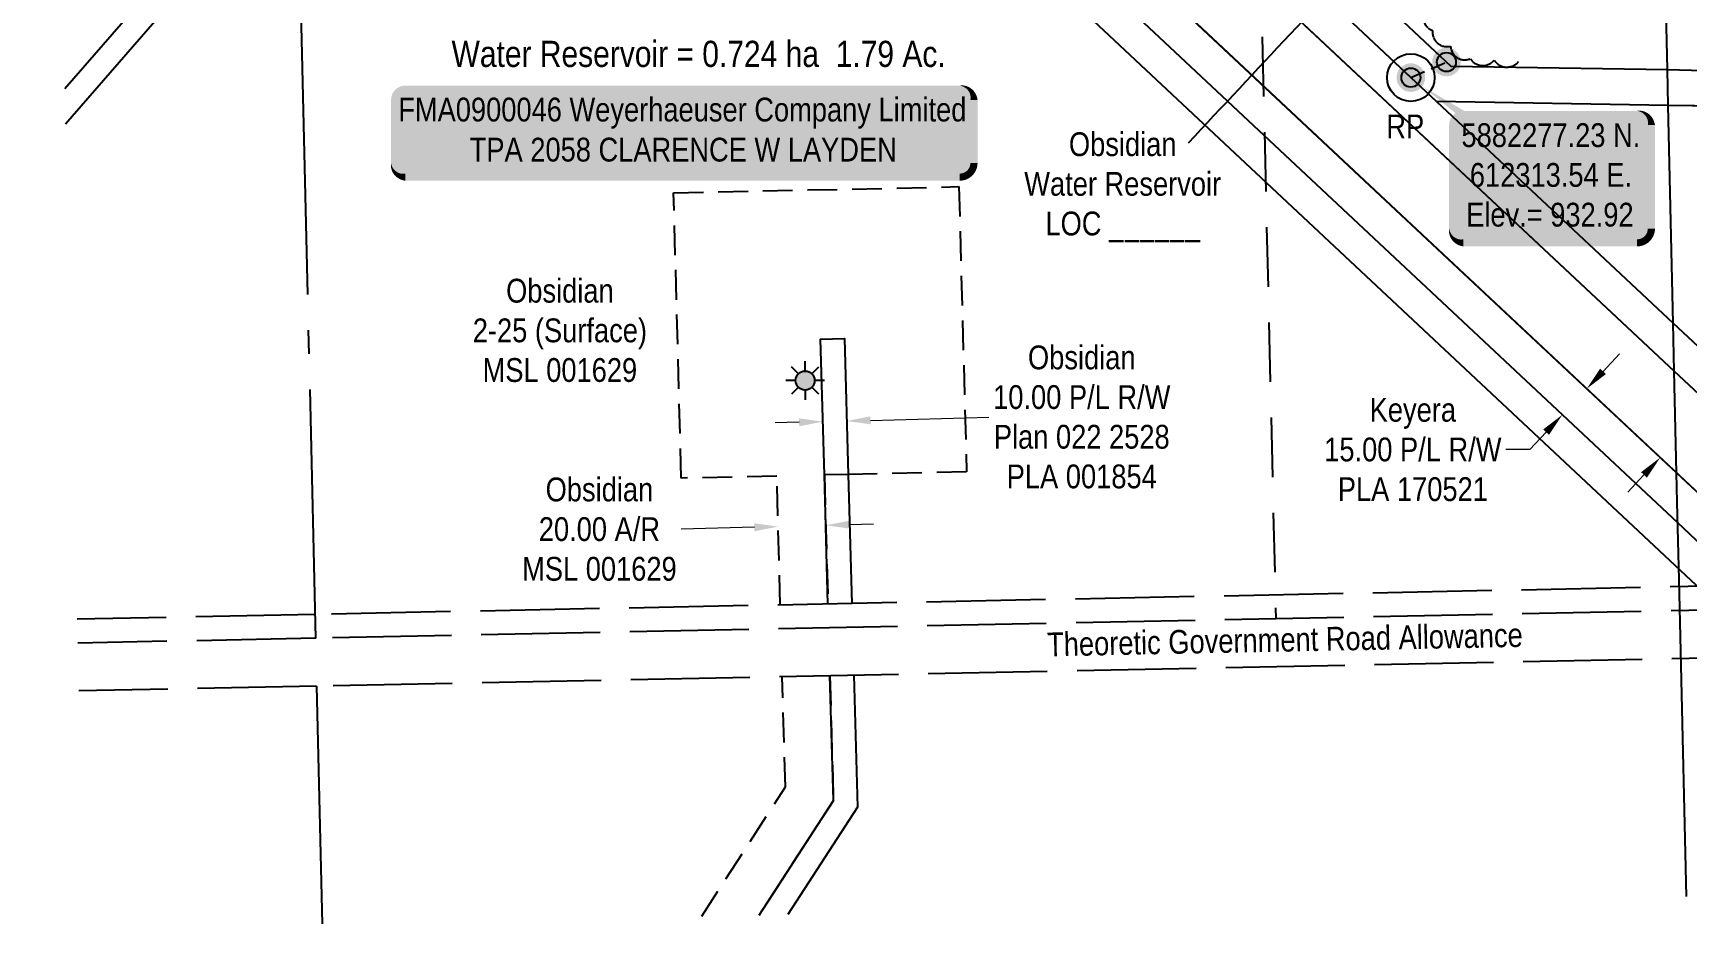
# Model space of a CAD drawing. Extents: x 611436 to 614742, y 5881484 to 5885006.
# Drawn here: x 611735 to 612430, y 5881922 to 5882296 of the extents above; entities that cross this region are included whole.
import ezdxf
from ezdxf.enums import TextEntityAlignment as Align

# ---------------------------------------------------------------- set-up
doc = ezdxf.new("R2010")
doc.units = 0
doc.header["$LTSCALE"] = 5
doc.header["$PDSIZE"] = 0.5
for name, pattern in [('0', [1, 1, 0]), ('foc-ACCESSROAD', [3.75, 2.5, -1.25]), ('foc-LSD', [8, 5, -3]), ('foc-QUARTERLINE', [33, 25, -3, 2, -3]), ('foc-TIELINE', [1.875, 1.25, -0.625]), ('foc-UNSURVEYED', [12.5, 10, -2.5])]:
    doc.linetypes.add(name, pattern=pattern)
doc.layers.get('Defpoints').update_dxf_attribs({"color": 9})
for name, color, linetype in [('35', 37, 'Continuous'), ('C-RW', 13, 'Continuous'), ('C-WS', 13, 'foc-ACCESSROAD'), ('C-WS-S', 13, 'Continuous'), ('DETAIL-T', 7, 'Continuous'), ('F-RW', 190, 'Continuous'), ('L-AREAREQUIRED', 7, 'Continuous'), ('L-BD1', 253, 'Continuous'), ('L-MON', 1, 'Continuous'), ('L-QSEC', 8, 'foc-QUARTERLINE'), ('L-ROAD-T', 7, 'Continuous'), ('L-SECLBL', 7, 'Continuous'), ('L-SECTION-LSD', 7, 'foc-LSD'), ('L-TIE', 7, 'foc-TIELINE'), ('L-USEC', 7, 'foc-UNSURVEYED'), ('T-BUSH', 110, '0')]:
    doc.layers.add(name, color=color, linetype=linetype)
for name, color, linetype, lineweight in [('C-AR-T', 13, 'Continuous', 9), ('C-RW-T', 13, 'Continuous', 9), ('C-WS-T', 13, 'Continuous', 9), ('F-RW-T', 190, 'Continuous', 9)]:
    doc.layers.add(name, color=color, linetype=linetype, lineweight=lineweight)
doc.styles.add('100L', font='ARIALN.TTF', dxfattribs={"height": 11})
doc.styles.add('80', font='ARIALN.TTF', dxfattribs={"height": 10})
doc.styles.add('80CG', font='ARIALN.TTF', dxfattribs={"height": 10})
doc.styles.add('80L', font='ARIALN.TTF', dxfattribs={"height": 10})
doc.dimstyles.new('Compass 5 000', dxfattribs={"dimscale": 5, "dimtxt": 9, "dimasz": 2, "dimexe": 0.2, "dimexo": 0.0625, "dimgap": 0.5, "dimtad": 0, "dimtih": 1, "dimtoh": 1, "dimzin": 0, "dimdsep": 46, "dimtxsty": '80CG', "dimcen": 0.1, "dimse1": 1, "dimse2": 1, "dimclrd": 256, "dimclrt": 256, "dimaunit": 1, "dimadec": 4, "dimazin": 0, "dimtfac": 0.06, "dimtofl": 0, "dimtmove": 0, "dimatfit": 1, "dimfxl": 0.2, "dimtolj": 1, "dimtzin": 0, "dimlwd": -1, "dimarcsym": 0})

# ---------------------------------------------------------------- blocks, each defined once
blk = doc.blocks.new('*U432')
h = blk.add_hatch(color=255)
edge = h.paths.add_edge_path()
edge.add_line((-116.5, -20), (116.5, -20))
edge.add_arc((116.5, -14), 6, 270, 360)
edge.add_line((122.5, -14), (122.5, 12.5))
edge.add_arc((116.5, 12.5), 6, 0, 90)
edge.add_line((116.5, 18.5), (-116.5, 18.5))
edge.add_arc((-116.5, 12.5), 6, 90, 180)
edge.add_line((-122.5, 12.5), (-122.5, -14))
edge.add_arc((-116.5, -14), 6, 180, 270)
at = {"color": 44, "flags": 128}
blk.add_lwpolyline([(-116.5, -20, 3, 3, 0), (116.5, -20, 3, 3, 0.414214), (122.5, -14, 3, 3, 0), (122.5, 12.5, 3, 0, 0.414214), (116.5, 18.5, 0, 0, 0), (-116.5, 18.5, 0, 0, 0.414214), (-122.5, 12.5, 0, 0, 0), (-122.5, -14, 0, 3, 0.414214)], format="xyseb", close=True, dxfattribs=at)
at = {"color": 44, "style": '80'}
blk.add_attdef('ENTER_TEXT_001', (-35.99, -5), '', height=10, dxfattribs=at)
blk = doc.blocks.new('*D435')
at = {"layer": 'C-AR-T', "transparency": 16777216}
for p, q in [((612077.74, 5882089.38), (612087.74, 5882089.65)), ((612037.75, 5882088.28), (612006.94, 5882087.43))]:
    blk.add_line(p, q, dxfattribs=at)
for points in [[(612037.7, 5882089.94), (612037.79, 5882086.61), (612047.74, 5882088.55)], [(612077.7, 5882091.04), (612077.79, 5882087.71), (612067.75, 5882089.1)]]:
    blk.add_solid(points, dxfattribs=at)
at = {"layer": 'Defpoints', "color": 0, "transparency": 16777216}
for p in [(612047.63, 5882092.75), (612067.63, 5882093.3), (612047.74, 5882088.55)]:
    blk.add_point(p, dxfattribs=at)
at = {"layer": 'C-AR-T', "transparency": 16777216, "insert": (611972.65, 5882087.43), "char_height": 10, "attachment_point": 5, "style": '80CG'}
blk.add_mtext('\\A1;Obsidian\\P20.00 A/R\\PMSL 001629', dxfattribs=at)
blk = doc.blocks.new('*D437')
at = {"layer": 'C-RW-T', "transparency": 16777216}
for p, q in [((612410.49, 5882315.79), (612400.5, 5882315.56)), ((612440.55, 5882316.48), (612450.55, 5882316.71))]:
    blk.add_line(p, q, dxfattribs=at)
for points in [[(612410.45, 5882317.46), (612410.53, 5882314.12), (612420.49, 5882316.02)], [(612440.51, 5882318.14), (612440.59, 5882314.81), (612430.55, 5882316.25)]]:
    blk.add_solid(points, dxfattribs=at)
at = {"layer": 'Defpoints', "color": 0, "transparency": 16777216}
for p in [(612420.53, 5882314.24), (612430.55, 5882316.25), (612430.59, 5882314.47)]:
    blk.add_point(p, dxfattribs=at)
at = {"layer": 'C-RW-T', "transparency": 16777216, "insert": (612489.63, 5882316.71), "char_height": 10, "attachment_point": 5, "style": '80CG'}
blk.add_mtext('\\A1;Obsidian\\P10.06 P/L R/W\\PPLA 958', dxfattribs=at)
blk = doc.blocks.new('*D440')
at = {"layer": 'C-RW-T', "transparency": 16777216}
for p, q in [((612056.55, 5882132.38), (612046.55, 5882132.11)), ((612086.53, 5882133.21), (612136.21, 5882134.58))]:
    blk.add_line(p, q, dxfattribs=at)
for points in [[(612056.5, 5882134.05), (612056.59, 5882130.71), (612066.54, 5882132.66)], [(612086.49, 5882134.87), (612086.58, 5882131.54), (612076.54, 5882132.93)]]:
    blk.add_solid(points, dxfattribs=at)
at = {"layer": 'Defpoints', "color": 0, "transparency": 16777216}
for p in [(612066.21, 5882144.82), (612076.2, 5882145.09), (612066.54, 5882132.66)]:
    blk.add_point(p, dxfattribs=at)
at = {"layer": 'C-RW-T', "transparency": 16777216, "insert": (612175.29, 5882134.58), "char_height": 10, "attachment_point": 5, "style": '80CG'}
blk.add_mtext('\\A1;Obsidian\\P10.00 P/L R/W\\PPlan 022 2528\\PPLA 001854', dxfattribs=at)
blk = doc.blocks.new('*D444')
at = {"layer": 'Defpoints', "color": 0, "transparency": 16777216}
for p in [(612354.78, 5882177.11), (612344.52, 5882166.15), (612377.19, 5882135.54)]:
    blk.add_point(p, dxfattribs=at)
at = {"layer": 'F-RW-T', "transparency": 16777216}
for p, q in [((612394.29, 5882153.8), (612401.13, 5882161.09)), ((612370.35, 5882128.25), (612363.47, 5882120.9)), ((612363.47, 5882120.9), (612353.47, 5882120.9))]:
    blk.add_line(p, q, dxfattribs=at)
for points in [[(612393.07, 5882154.93), (612395.51, 5882152.66), (612387.45, 5882146.5)], [(612369.14, 5882129.39), (612371.57, 5882127.11), (612377.19, 5882135.54)]]:
    blk.add_solid(points, dxfattribs=at)
at = {"layer": 'F-RW-T', "transparency": 16777216, "insert": (612314.38, 5882120.9), "char_height": 10, "attachment_point": 5, "style": '80CG'}
blk.add_mtext('\\A1;Keyera\\P15.00 P/L R/W\\PPLA 170521', dxfattribs=at)
blk = doc.blocks.new('*D446')
at = {"layer": 'Defpoints', "color": 0, "transparency": 16777216}
for p in [(612439.15, 5882139.82), (612465.91, 5882114.75), (612445.09, 5882092.51)]:
    blk.add_point(p, dxfattribs=at)
at = {"layer": 'F-RW-T', "transparency": 16777216}
for p, q in [((612445.98, 5882147.12), (612461.28, 5882163.45)), ((612461.28, 5882163.45), (612471.28, 5882163.45)), ((612411.48, 5882110.29), (612404.64, 5882102.99))]:
    blk.add_line(p, q, dxfattribs=at)
for points in [[(612444.77, 5882148.26), (612447.2, 5882145.98), (612439.15, 5882139.82)], [(612410.27, 5882111.43), (612412.7, 5882109.15), (612418.32, 5882117.59)]]:
    blk.add_solid(points, dxfattribs=at)
at = {"layer": 'F-RW-T', "transparency": 16777216, "insert": (612510.75, 5882163.45), "char_height": 10, "width": 369.7135, "attachment_point": 5, "style": '80CG'}
blk.add_mtext('\\A1;Nova\\P30.48 P/L R/W\\PPlan 1776 MC\\PDPL 570', dxfattribs=at)
blk = doc.blocks.new('GAS')
h = blk.add_hatch(color=255)
h.dxf.hatch_style = 1
edge = h.paths.add_edge_path()
edge.add_arc((0, 0), 0.9, 0, 360)
for p, q in [((0, 0.81), (0, 1.62)), ((-0.81, 0), (-1.62, 0)), ((-0.57, 0.57), (-1.14, 1.14)), ((0.57, 0.57), (1.14, 1.14)), ((1.62, 0), (0.81, 0)), ((-0.57, -0.57), (-1.14, -1.14)), ((0, -0.81), (0, -1.62)), ((1.14, -1.14), (0.57, -0.57))]:
    blk.add_line(p, q)
blk.add_circle((0, 0), 0.8)
blk = doc.blocks.new('fdia')
at = {"color": 255, "const_width": 1}
blk.add_lwpolyline([(-0.5, 0, 1), (0.5, 0, 1)], format="xyb", close=True, dxfattribs=at)
blk = doc.blocks.new('Fdiaa')
blk.add_blockref('fdia', (0, 0))
blk = doc.blocks.new('fdib')
at = {"color": 1, "const_width": 1.6}
blk.add_lwpolyline([(-0.4, 0, 1), (0.4, 0, 1)], format="xyb", close=True, dxfattribs=at)
at = {"color": 1}
blk.add_circle((0, 0), 0.8, dxfattribs=at)
blk = doc.blocks.new('Fdibb')
blk.add_blockref('fdib', (0, 0))
blk = doc.blocks.new('fdicc')
for name in ['Fdibb', 'Fdiaa']:
    blk.add_blockref(name, (0, 0))
blk = doc.blocks.new('FDI')
blk.add_blockref('fdicc', (0, 0))
blk = doc.blocks.new('*U458')
at = {"layer": '35', "color": 3}
blk.add_circle((0, 0), 10, dxfattribs=at)
at = {"layer": '35', "color": 3, "style": '80'}
blk.add_attdef('RP_001', (-10.3, -25.52), '', height=10, dxfattribs=at)
blk = doc.blocks.new('*U460')
h = blk.add_hatch(color=254)
edge = h.paths.add_edge_path()
edge.add_line((-36.5, -28.5), (36.5, -28.5))
edge.add_arc((36.5, -22.5), 6, 270, 360)
edge.add_line((42.5, -22.5), (42.5, 21))
edge.add_arc((36.5, 21), 6, 0, 90)
edge.add_line((36.5, 27), (-36.5, 27))
edge.add_arc((-36.5, 21), 6, 90, 180)
edge.add_line((-42.5, 21), (-42.5, -22.5))
edge.add_arc((-36.5, -22.5), 6, 180, 270)
at = {"color": 1, "flags": 128}
blk.add_lwpolyline([(-53.7, 37.29, 0, 10, 0), (0, 0, 5, 5, 0)], format="xyseb", dxfattribs=at)
blk.add_lwpolyline([(-36.5, -28.5, 3, 3, 0), (36.5, -28.5, 3, 3, 0.414214), (42.5, -22.5, 3, 3, 0), (42.5, 21, 3, 0, 0.414214), (36.5, 27, 0, 0, 0), (-36.5, 27, 0, 0, 0.414214), (-42.5, 21, 0, 0, 0), (-42.5, -22.5, 0, 3, 0.414214)], format="xyseb", close=True, dxfattribs=at)
at = {"color": 1, "style": '80'}
blk.add_attdef('ENTER_TEXT_001', (-35.99, -5), '', height=10, dxfattribs=at)

msp = doc.modelspace()

# ---------------------------------------------------------------- linework, layer by layer
at = {"layer": 'C-RW'}
for points in [[(611748.004, 5882272.651), (611844.638, 5882383.778), (611849.369, 5882389.437), (611953.297, 5882513.737), (611971.816, 5882535.877), (611975.92, 5882540.788), (611991.406, 5882559.308), (612000.922, 5882570.689), (612041.691, 5882619.446), (612050.182, 5882629.579), (612063.566, 5882629.916), (612055.092, 5882619.782), (612008.29, 5882563.808), (611998.763, 5882552.415), (611983.643, 5882534.332), (611979.181, 5882528.987), (611960.655, 5882506.844), (611852.297, 5882377.247), (611849.752, 5882374.32), (611748.353, 5882257.712)], [(612655.49, 5882261.794), (612432.712, 5882265.372), (612431.72, 5882265.389), (612421.648, 5882265.551), (612324.288, 5882267.151), (612313.539, 5882277.23), (612249.058, 5882337.734), (612205.469, 5882378.643), (612204.773, 5882448.763), (612219.777, 5882448.912), (612220.409, 5882385.208), (612259.312, 5882348.7), (612330.323, 5882282.064), (612421.304, 5882280.576), (612431.376, 5882280.413), (612655.136, 5882276.807)], [(612429.274, 5881933.163), (612426.91, 5882036.181), (612426.218, 5882066.335), (612425.472, 5882098.885), (612425.19, 5882111.156), (612424.211, 5882153.822), (612423.749, 5882173.985), (612421.648, 5882265.551), (612421.304, 5882280.576), (612419.929, 5882340.507)], [(612068.658, 5882056.031), (612067.162, 5882110.25), (612065.587, 5882167.382), (612075.58, 5882167.657), (612077.159, 5882110.47), (612078.655, 5882056.233)], [(612039.754, 5881925.298), (612070.931, 5881973.493), (612069.488, 5882025.879)], [(612079.487, 5882026.081), (612081.012, 5881970.669), (612051.819, 5881925.542)]]:
    msp.add_lwpolyline(points, dxfattribs=at)
at = {"layer": 'C-WS'}
for points in [[(612048.65, 5882055.627), (612047.156, 5882109.809), (612007.032, 5882108.924), (612003.833, 5882228.766), (612123.689, 5882231.41), (612126.888, 5882111.567), (612077.159, 5882110.47), (612067.162, 5882110.25), (612068.658, 5882056.031)], [(612015.607, 5881924.81), (612050.757, 5881979.148), (612049.481, 5882025.475)], [(612069.488, 5882025.879), (612070.931, 5881973.493), (612039.754, 5881925.298)]]:
    msp.add_lwpolyline(points, dxfattribs=at)
at = {"layer": 'F-RW'}
for points in [[(611734.729, 5882840.631), (611840.44, 5882741.635), (611912.424, 5882674.222), (611933.229, 5882654.697), (611943.659, 5882644.909), (611962.437, 5882627.287), (612010.52, 5882582.167), (612017.872, 5882575.268), (612136.081, 5882464.349), (612125.828, 5882453.388), (612115.819, 5882442.717), (612094.991, 5882420.48), (612425.19, 5882111.152), (612435.479, 5882101.515), (612471.944, 5882067.35), (612503.403, 5882037.878), (612611.259, 5881936.838)], [(612589.773, 5881936.404), (612481.936, 5882037.402), (612450.479, 5882066.874), (612435.962, 5882080.479), (612425.673, 5882090.118), (612073.789, 5882419.802), (612084.034, 5882430.736), (612104.871, 5882452.975), (612114.878, 5882463.662), (612008.273, 5882563.755), (612000.893, 5882570.641), (611951.382, 5882617.122), (611941.205, 5882626.711), (611922.429, 5882644.318), (611911.915, 5882654.124), (611902.166, 5882663.273), (611840.974, 5882720.581), (611735.22, 5882819.617)], [(611735.22, 5882819.617), (611840.975, 5882720.581), (611902.166, 5882663.273), (611911.915, 5882654.124), (611922.427, 5882644.313), (611941.204, 5882626.707), (611951.384, 5882617.128), (612000.893, 5882570.642), (612008.273, 5882563.758), (612125.828, 5882453.383), (612205.468, 5882378.642), (612249.058, 5882337.734), (612313.538, 5882277.226), (612324.288, 5882267.151), (612423.749, 5882173.985), (612434.038, 5882164.347), (612536.066, 5882068.773), (612567.528, 5882039.303), (612662.756, 5881950.08)], [(612654.886, 5881937.719), (612546.937, 5882038.845), (612515.479, 5882068.316), (612434.501, 5882144.183), (612424.211, 5882153.822), (611998.756, 5882552.395), (611991.393, 5882559.287), (611930.204, 5882616.631), (611919.986, 5882626.21), (611901.263, 5882643.748), (611890.815, 5882653.531), (611841.503, 5882699.719), (611735.706, 5882798.829)], [(611735.706, 5882798.829), (611841.503, 5882699.719), (611890.813, 5882653.531), (611901.263, 5882643.75), (611919.986, 5882626.21), (611930.203, 5882616.629), (611991.392, 5882559.287), (611998.757, 5882552.397), (612104.87, 5882452.973), (612115.818, 5882442.715), (612424.211, 5882153.812), (612434.5, 5882144.179), (612515.479, 5882068.316), (612546.937, 5882038.845), (612654.886, 5881937.719)], [(612611.259, 5881936.838), (612503.403, 5882037.878), (612471.944, 5882067.35), (612435.479, 5882101.515), (612425.19, 5882111.151), (612094.989, 5882420.475), (612084.034, 5882430.735), (611979.178, 5882528.977), (611971.814, 5882535.874), (611876.572, 5882625.114), (611857.928, 5882642.588), (611847.488, 5882652.369), (611842.587, 5882656.955), (611736.704, 5882756.147)]]:
    msp.add_lwpolyline(points, dxfattribs=at)
at = {"layer": 'F-RW', "flags": 128}
for points in [[(611736.704, 5882756.15), (612611.26, 5881936.838)], [(612569.962, 5881936.004), (611737.648, 5882715.743)]]:
    msp.add_lwpolyline(points, dxfattribs=at)
at = {"layer": 'L-QSEC', "flags": 128}
for points in [[(611835.514, 5882805.936), (611853.393, 5882041.629)], [(611853.862, 5882021.525), (611856.198, 5881921.592)]]:
    msp.add_lwpolyline(points, dxfattribs=at)
at = {"layer": 'L-SECTION-LSD', "flags": 128}
msp.add_lwpolyline([(612237.955, 5882854.145), (612256.808, 5882049.774)], dxfattribs=at)
at = {"layer": 'L-TIE', "flags": 128}
msp.add_lwpolyline([(612313.539, 5882277.23), (612328.499, 5882283.758)], dxfattribs=at)
at = {"layer": 'L-USEC', "flags": 128}
for points in [[(612659.989, 5882067.971), (611853.158, 5882051.68)], [(612660.291, 5882057.921), (611853.456, 5882041.63)], [(611853.158, 5882051.68), (611753.216, 5882049.66)], [(611853.456, 5882041.63), (611753.514, 5882039.609)], [(612660.697, 5882037.817), (611853.862, 5882021.525)], [(611853.862, 5882021.525), (611753.921, 5882019.504)]]:
    msp.add_lwpolyline(points, dxfattribs=at)
at = {"layer": 'T-BUSH', "flags": 128}
msp.add_lwpolyline([(612306.767, 5882407.806, 0.5205671), (612305.737, 5882397.863, 0.5205671), (612309.516, 5882389.337, 0.5205671), (612316.545, 5882382.23, 0.5205671), (612323.593, 5882375.142, 0.5205671), (612330.641, 5882368.054, 0.5205671), (612336.992, 5882360.35, 0.5205671), (612343.146, 5882352.473, 0.5205671), (612347.337, 5882344.095, 0.5205671), (612342.77, 5882335.854, 0.5205671), (612335.293, 5882329.219, 0.5205671), (612327.809, 5882322.593, 0.5205671), (612321.137, 5882315.666, 0.5205671), (612320.076, 5882305.747, 0.5205671), (612322.682, 5882297.007, 0.5205671), (612330.194, 5882290.412, 0.5205671), (612338.563, 5882285.178, 0.5205671), (612348.532, 5882284.597, 0.5205671), (612358.827, 5882284.055, 0.5205671)], format="xyb", dxfattribs=at)

# ---------------------------------------------------------------- block references
at = {"layer": 'C-WS-S', "color": 6, "xscale": 4.99806105, "yscale": 4.99806105, "zscale": 4.99806105}
msp.add_blockref('GAS', (612059.066, 5882149.944), dxfattribs=at)
at = {"layer": 'DETAIL-T', "linetype": 'Continuous'}
ref = msp.add_blockref('*U460', (612372.106, 5882236.276), dxfattribs=dict(at, xscale=0.99961221, yscale=0.99961221, zscale=0.99961221))
ref.add_attrib('ENTER_TEXT_001', '5882277.23 N.', (612334.801, 5882248.044), dxfattribs={"layer": '0', "color": 1, "height": 9.99612, "style": '80'})
ref.add_attrib('ENTER_TEXT_002', '612313.54 E.', (612338.323, 5882231.343), dxfattribs={"layer": '0', "color": 1, "height": 9.99612, "style": '80'})
ref.add_attrib('ENTER_TEXT_003', 'Elev.= 932.92', (612336.775, 5882214.642), dxfattribs={"layer": '0', "color": 1, "height": 9.99612, "style": '80'})
at = {"layer": 'L-BD1', "linetype": 'Continuous', "xscale": 0.99961221, "yscale": 0.99961221, "zscale": 0.99961221}
msp.add_blockref('*U458', (612313.539, 5882277.23), dxfattribs=at).add_auto_attribs({'RP_001': 'RP'})
at = {"layer": 'L-MON', "xscale": 4.99806105, "yscale": 4.99806105, "zscale": 4.99806105}
for p in [(612328.499, 5882283.758), (612313.539, 5882277.23)]:
    msp.add_blockref('FDI', p, dxfattribs=at)
at = {"layer": 'L-SECLBL'}
ref = msp.add_blockref('*U432', (612007.556, 5882255.388), dxfattribs=dict(at, xscale=0.99961221, yscale=0.99961221, zscale=0.99961221))
ref.add_attrib('ENTER_TEXT_001', 'FMA0900046 Weyerhaeuser Company Limited', (611888.148, 5882258.805), dxfattribs={"layer": '0', "color": 44, "height": 9.99612, "style": '80'})
ref.add_attrib('ENTER_TEXT_002', 'TPA 2058 CLARENCE W LAYDEN', (611918.174, 5882241.968), dxfattribs={"layer": '0', "color": 44, "height": 9.99612, "style": '80'})

# ---------------------------------------------------------------- texts
at = {"layer": 'C-WS-T', "char_height": 9.99612, "attachment_point": 5, "style": '80CG'}
for s, insert in [('\\A1;Obsidian\\PWater Reservoir\\PLOC ______', (612192.487, 5882231.153)), ('\\A1;Obsidian\\P2-25 (Surface)\\PMSL 001629', (611956.046, 5882170.952))]:
    msp.add_mtext(s, dxfattribs=dict(at, insert=insert))
at = {"layer": 'L-AREAREQUIRED', "color": 5, "style": '100L'}
msp.add_text('Water Reservoir = 0.724 ha  1.79 Ac.', height=10.99573, dxfattribs=at).set_placement((612014.332, 5882278.41), align=Align.BOTTOM_CENTER)
at = {"layer": 'L-ROAD-T', "style": '80L'}
msp.add_text('Theoretic Government Road Allowance', height=9.99612, rotation=1.156747, dxfattribs=at).set_placement((612260.624, 5882041.027), align=Align.MIDDLE_CENTER)

# ---------------------------------------------------------------- dimensions: what is measured, and where the dimension line sits
at = {"layer": 'C-AR-T'}
dim = msp.add_linear_dim(base=(612047.742, 5882088.551), p1=(612067.63, 5882093.297), p2=(612047.627, 5882092.746), angle=181.579386, text='Obsidian\\P20.00 A/R\\PMSL 001629', dimstyle='Compass 5 000', dxfattribs=at)
dim.commit()
dim.dimension.update_dxf_attribs({"geometry": '*D435', "text_midpoint": (611972.648, 5882087.426), "dimtype": 161})
at = {"layer": 'C-RW-T'}
dim = msp.add_aligned_dim(p1=(612420.531, 5882314.235), p2=(612430.594, 5882314.466), distance=1.784, text='Obsidian\\P10.06 P/L R/W\\PPLA 958', dimstyle='Compass 5 000', dxfattribs=at)
dim.commit()
dim.dimension.update_dxf_attribs({"geometry": '*D437', "text_midpoint": (612489.634, 5882316.708)})
dim = msp.add_linear_dim(base=(612066.544, 5882132.656), p1=(612076.203, 5882145.092), p2=(612066.209, 5882144.817), angle=181.579243, text='Obsidian\\P10.00 P/L R/W\\PPlan 022 2528\\PPLA 001854', dimstyle='Compass 5 000', dxfattribs=at)
dim.commit()
dim.dimension.update_dxf_attribs({"geometry": '*D440', "text_midpoint": (612175.293, 5882134.577), "dimtype": 161})
at = {"layer": 'F-RW-T'}
for base, p1, p2, angle, text, picture, middle in [((612439.148, 5882139.824), (612445.085, 5882092.514), (612465.915, 5882114.749), 46.868227, 'Nova\\P30.48 P/L R/W\\PPlan 1776 MC\\PDPL 570', '*D446', (612510.755, 5882163.452)), ((612377.189, 5882135.543), (612354.781, 5882177.108), (612344.518, 5882166.153), 226.865611, 'Keyera\\P15.00 P/L R/W\\PPLA 170521', '*D444', (612314.381, 5882120.897))]:
    dim = msp.add_linear_dim(base=base, p1=p1, p2=p2, angle=angle, text=text, dimstyle='Compass 5 000', dxfattribs=at)
    dim.commit()
    dim.dimension.update_dxf_attribs({"geometry": picture, "text_midpoint": middle, "dimtype": 161})

# ---------------------------------------------------------------- leaders
at = {"layer": 'C-WS-T', "path_type": 1}
msp.add_leader([(612305.589, 5882341.173), (612219.971, 5882249.685)], dimstyle='Compass 5 000', override={"dimgap": 0.5, "dimtad": 0}, dxfattribs=at)

doc.saveas('drawing.dxf')
